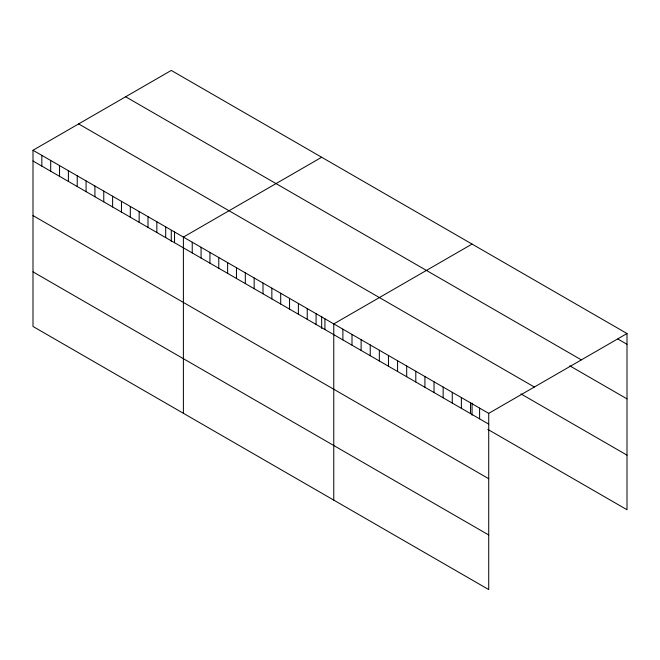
<?xml version="1.0" encoding="UTF-8"?>
<svg xmlns="http://www.w3.org/2000/svg" width="660" height="660" viewBox="0 0 660 660"><rect width="100%" height="100%" fill="white"/><g stroke="black" fill="none" stroke-linecap="round" stroke-linejoin="round"><path stroke-width="0.99" d="M33 150.265L488.722 413.366L488.722 589.57L33 326.469L33 150.265L171.278 70.43L627 333.531L627 509.734L487.798 429.371M321.667 157.253L183.389 237.088L183.389 413.292M472.057 244.076L333.77 323.911L333.77 500.115M488.722 413.366L627 333.531M617.884 339.009L627 344.272M125.648 96.772L581.369 359.882M569.827 365.863L627 398.871M78.631 123.915L534.352 387.024M520.938 393.904L627 455.136M33 160.999L488.722 424.108M33 215.605L488.722 478.714M33 271.862L488.722 534.971M479.606 408.111L479.606 418.844M472.057 403.095L472.057 415.222M470.489 402.847L470.489 413.581M461.373 397.584L461.373 408.317M452.265 392.32L452.265 403.062M443.149 387.057L443.149 397.798M434.032 381.793L434.032 392.535M424.916 376.538L424.916 387.272M415.8 371.275L415.8 382.008M406.692 366.011L406.692 376.745M397.576 360.748L397.576 371.481M388.459 355.484L388.459 366.226M379.343 350.221L379.343 360.962M370.235 344.965L370.235 355.699M361.119 339.702L361.119 350.435M352.003 334.438L352.003 345.172M342.887 329.175L342.887 339.908M324.926 318.805L324.926 329.546M321.667 316.264L321.667 328.399M316.082 313.698L316.082 324.439M307.238 308.591L307.238 319.325M298.386 303.484L298.386 314.218M289.542 298.378L289.542 309.111M280.698 293.271L280.698 304.004M271.854 288.164L271.854 298.897M263.002 283.058L263.002 293.791M254.158 277.951L254.158 288.684M245.314 272.836L245.314 283.577M236.462 267.729L236.462 278.471M227.617 262.622L227.617 273.364M218.773 257.515L218.773 268.257M209.929 252.409L209.929 263.15M201.077 247.302L201.077 258.043M192.233 242.195L192.233 252.928M174.537 231.982L174.537 242.715M171.278 230.455L171.278 241.576M165.693 226.875L165.693 237.608M156.849 221.768L156.849 232.501M148.005 216.661L148.005 227.395M139.153 211.555L139.153 222.288M130.309 206.44L130.309 217.181M121.465 201.333L121.465 212.075M112.621 196.226L112.621 206.968M103.768 191.119L103.768 201.861M94.924 186.013L94.924 196.754M86.081 180.906L86.081 191.648M77.228 175.799L77.228 186.532M68.384 170.692L68.384 181.426M59.54 165.586L59.54 176.319M50.696 160.479L50.696 171.212M41.844 155.372L41.844 166.106"/></g></svg>
